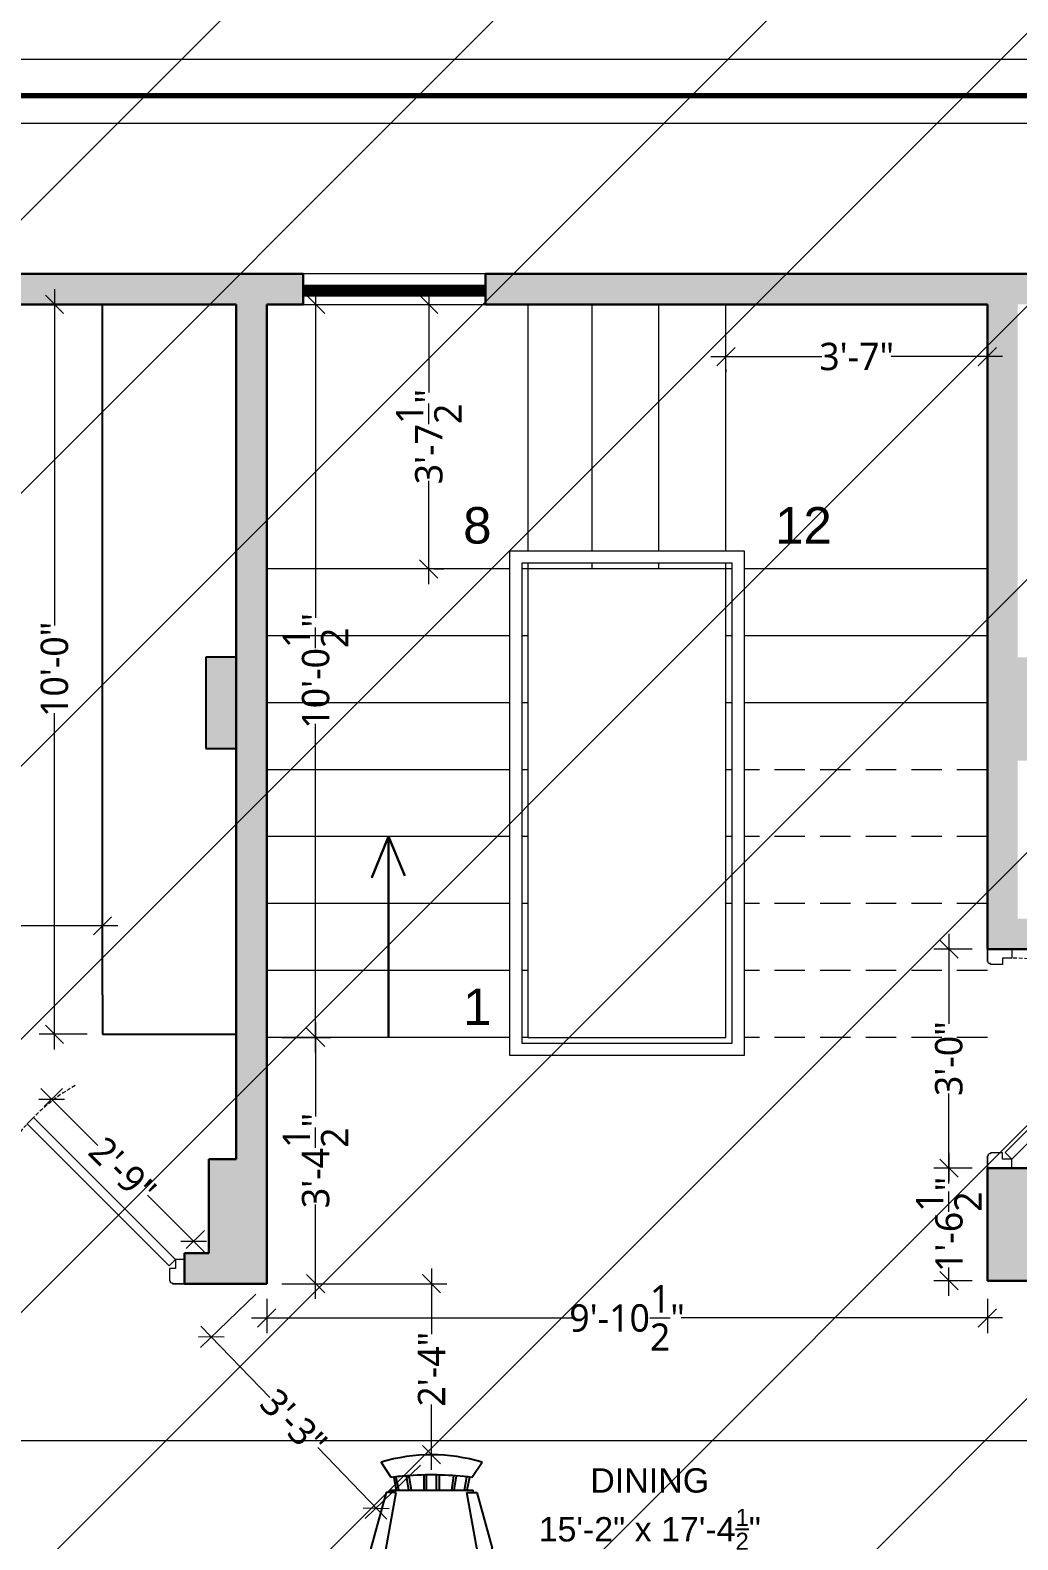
# Model space of a CAD drawing. Header units: inches. Extents: x -179 to 4134, y -2155 to 815.
# Drawn here: x 336.4 to 498.8, y -555.7 to -307.5 of the extents above; entities that cross this region are included whole.
import ezdxf

# ---------------------------------------------------------------- set-up
doc = ezdxf.new("R2010")
doc.units = ezdxf.units.IN
doc.header["$LTSCALE"] = 5
doc.linetypes.add('DASHED', pattern=[0.75, 0.5, -0.25])
doc.linetypes.add('HIDDEN', pattern=[0.375, 0.25, -0.125])
for name, color, linetype, lineweight in [('DIM', 5, 'Continuous', 9), ('doors', 24, 'Continuous', 9), ('STEP', 25, 'Continuous', 15), ('text', 7, 'Continuous', 5), ('title', 7, 'Continuous', 5), ('wall', 7, 'Continuous', 30), ('wall hatch', 252, 'Continuous', 5), ('window', 162, 'Continuous', 9)]:
    doc.layers.add(name, color=color, linetype=linetype, lineweight=lineweight)
doc.layers.add('FURNITURE', color=8, linetype='Continuous')
doc.styles.add('irfan', font='trebuc.ttf')
doc.styles.add('KARUN', font='arial.ttf')
doc.dimstyles.new('IRFAN', dxfattribs={"dimtxt": 4.5, "dimasz": 3, "dimexe": 2.5, "dimexo": 2.5, "dimgap": 0.09, "dimtad": 0, "dimdec": 1, "dimzin": 3, "dimdsep": 46, "dimlunit": 4, "dimtxsty": 'irfan', "dimblk": 'OBLIQUE', "dimcen": 2, "dimdle": 2.5, "dimclrd": 251, "dimclre": 251, "dimclrt": 7, "dimadec": 0, "dimazin": 0, "dimtm": 1e-09, "dimtfac": 1, "dimtdec": 1, "dimtofl": 0, "dimtmove": 0, "dimatfit": 3, "dimfxl": 2, "dimtolj": 1, "dimtzin": 0, "dimlwd": 0, "dimlwe": -1, "dimarcsym": 0})

# ---------------------------------------------------------------- blocks, each defined once
blk = doc.blocks.new('d2')
at = {"layer": 'doors'}
blk.add_lwpolyline([(-25.9, 26.27), (-2.56, 2.94), (-1.5, 4), (-24.84, 27.34), (-25.9, 26.27)], dxfattribs=at)
blk.add_lwpolyline([(-36, 0), (-34, 0), (-36, 0), (-36, 4), (-34.5, 4), (-34.5, 2.5), (-33.5, 2.5), (-33.5, 0.5), (-33.62, 0.5), (-33.62, 0.38, -0.414214), (-33.88, 0.12), (-34, 0.12), (-34, 0)], format="xyb", dxfattribs=at)
blk.add_lwpolyline([(0, 4), (-1.5, 4), (-1.5, 2.5), (-2.5, 2.5), (-2.5, 0.5), (-2.38, 0.5), (-2.38, 0.38, 0.414214), (-2.12, 0.12), (-2, 0.12), (-2, 0), (0, 0), (-2, 0), (0, 0), (0, 4)], format="xyb", close=True, dxfattribs=at)
at = {"layer": 'doors', "color": 144, "linetype": 'HIDDEN', "ltscale": 0.5}
blk.add_arc((-1.5, 4), 33.03, 120, 182.6026, dxfattribs=at)
blk = doc.blocks.new('door')
at = {"layer": 'doors', "linetype": 'Continuous'}
blk.add_line((0, 0), (0, 0), dxfattribs=at)
at = {"layer": 'doors', "xscale": -1.166666666666717, "yscale": 1.166666666666717, "zscale": 1.166666666666717, "rotation": 270}
blk.add_blockref('d2', (0, 0), dxfattribs=at)
blk = doc.blocks.new('_Oblique')
at = {"color": 0, "linetype": 'ByBlock', "lineweight": -2}
blk.add_line((-0.5, -0.5), (0.5, 0.5), dxfattribs=at)
blk = doc.blocks.new('*D99')
at = {"layer": 'Defpoints', "color": 0, "transparency": 16777216}
for p in [(348.25, -352.56), (340.36, -472.56), (348.25, -472.56)]:
    blk.add_point(p, dxfattribs=at)
at = {"layer": 'DIM', "color": 251, "lineweight": 0, "ltscale": 0.25, "transparency": 16777216}
for p, q in [((340.36, -350.06), (340.36, -405.37)), ((340.36, -475.06), (340.36, -419.75))]:
    blk.add_line(p, q, dxfattribs=at)
at = {"layer": 'DIM', "color": 1, "ltscale": 0.25, "transparency": 16777216}
for p, q in [((345.75, -352.56), (337.86, -352.56)), ((345.75, -472.56), (337.86, -472.56))]:
    blk.add_line(p, q, dxfattribs=at)
at = {"layer": 'DIM', "color": 251, "linetype": 'ByBlock', "lineweight": 0, "transparency": 16777216, "xscale": 3, "yscale": 3, "zscale": 3}
for p, rotation in [((340.36, -352.56), 90.00000000000021), ((340.36, -472.56), 270.0000000000002)]:
    blk.add_blockref('_Oblique', p, dxfattribs=dict(at, rotation=rotation))
at = {"layer": 'DIM', "color": 1, "ltscale": 0.25, "transparency": 16777216, "insert": (340.36, -412.56), "char_height": 4.5, "attachment_point": 5, "rotation": 90, "style": 'irfan'}
blk.add_mtext('\\A1;10\'-0"', dxfattribs=at)
blk = doc.blocks.new('*D100')
at = {"layer": 'Defpoints', "color": 0, "transparency": 16777216}
for p in [(375.25, -513.56), (493.75, -513.56), (493.75, -519.19)]:
    blk.add_point(p, dxfattribs=at)
at = {"layer": 'DIM', "color": 1, "ltscale": 0.25, "transparency": 16777216}
for p, q in [((375.25, -516.06), (375.25, -521.69)), ((493.75, -516.06), (493.75, -521.69))]:
    blk.add_line(p, q, dxfattribs=at)
at = {"layer": 'DIM', "color": 251, "lineweight": 0, "ltscale": 0.25, "transparency": 16777216}
for p, q in [((372.75, -519.19), (425.58, -519.19)), ((496.25, -519.19), (443.42, -519.19))]:
    blk.add_line(p, q, dxfattribs=at)
at = {"layer": 'DIM', "color": 251, "linetype": 'ByBlock', "lineweight": 0, "transparency": 16777216, "xscale": 3, "yscale": 3, "zscale": 3, "rotation": 180}
blk.add_blockref('_Oblique', (375.25, -519.19), dxfattribs=at)
at = {"layer": 'DIM', "color": 251, "linetype": 'ByBlock', "lineweight": 0, "transparency": 16777216, "xscale": 3, "yscale": 3, "zscale": 3}
blk.add_blockref('_Oblique', (493.75, -519.19), dxfattribs=at)
at = {"layer": 'DIM', "color": 1, "ltscale": 0.25, "transparency": 16777216, "insert": (434.5, -519.19), "char_height": 4.5, "attachment_point": 5, "style": 'irfan'}
blk.add_mtext('\\A1;9\'-10{\\H1.000000x;\\S1/2;}"', dxfattribs=at)
blk = doc.blocks.new('*D101')
at = {"layer": 'Defpoints', "color": 0, "transparency": 16777216}
for p in [(450.75, -360.72), (493.75, -360.72), (493.75, -361.15)]:
    blk.add_point(p, dxfattribs=at)
at = {"layer": 'DIM', "color": 251, "lineweight": 0, "ltscale": 0.25, "transparency": 16777216}
for p, q in [((448.25, -361.15), (466.55, -361.15)), ((496.25, -361.15), (477.95, -361.15))]:
    blk.add_line(p, q, dxfattribs=at)
at = {"layer": 'DIM', "color": 1, "ltscale": 0.25, "transparency": 16777216}
for p, q in [((450.75, -363.22), (450.75, -363.65)), ((493.75, -363.22), (493.75, -363.65))]:
    blk.add_line(p, q, dxfattribs=at)
at = {"layer": 'DIM', "color": 251, "linetype": 'ByBlock', "lineweight": 0, "transparency": 16777216, "xscale": 3, "yscale": 3, "zscale": 3, "rotation": 180}
blk.add_blockref('_Oblique', (450.75, -361.15), dxfattribs=at)
at = {"layer": 'DIM', "color": 251, "linetype": 'ByBlock', "lineweight": 0, "transparency": 16777216, "xscale": 3, "yscale": 3, "zscale": 3}
blk.add_blockref('_Oblique', (493.75, -361.15), dxfattribs=at)
at = {"layer": 'DIM', "color": 1, "ltscale": 0.25, "transparency": 16777216, "insert": (472.25, -361.15), "char_height": 4.5, "attachment_point": 5, "style": 'irfan'}
blk.add_mtext('\\A1;3\'-7"', dxfattribs=at)
blk = doc.blocks.new('*D102')
at = {"layer": 'Defpoints', "color": 0, "transparency": 16777216}
for p in [(400.25, -352.56), (400.25, -396.06), (401.89, -396.06)]:
    blk.add_point(p, dxfattribs=at)
at = {"layer": 'DIM', "color": 251, "lineweight": 0, "ltscale": 0.25, "transparency": 16777216}
for p, q in [((401.89, -350.06), (401.89, -367.07)), ((401.89, -398.56), (401.89, -381.55))]:
    blk.add_line(p, q, dxfattribs=at)
at = {"layer": 'DIM', "color": 1, "ltscale": 0.25, "transparency": 16777216}
for p, q in [((402.75, -352.56), (404.39, -352.56)), ((402.75, -396.06), (404.39, -396.06))]:
    blk.add_line(p, q, dxfattribs=at)
at = {"layer": 'DIM', "color": 251, "linetype": 'ByBlock', "lineweight": 0, "transparency": 16777216, "xscale": 3, "yscale": 3, "zscale": 3}
for p, rotation in [((401.89, -352.56), 90.00000000000007), ((401.89, -396.06), 270.0000000000001)]:
    blk.add_blockref('_Oblique', p, dxfattribs=dict(at, rotation=rotation))
at = {"layer": 'DIM', "color": 1, "ltscale": 0.25, "transparency": 16777216, "insert": (401.89, -374.31), "char_height": 4.5, "attachment_point": 5, "rotation": 90, "style": 'irfan'}
blk.add_mtext('\\A1;3\'-7{\\H1.000000x;\\S1/2;}"', dxfattribs=at)
blk = doc.blocks.new('*D106')
at = {"layer": 'Defpoints', "color": 0, "transparency": 16777216}
for p in [(375.25, -473.06), (383.28, -473.06), (375.25, -513.56)]:
    blk.add_point(p, dxfattribs=at)
at = {"layer": 'DIM', "color": 251, "lineweight": 0, "ltscale": 0.25, "transparency": 16777216}
for p, q in [((383.28, -470.56), (383.28, -486.07)), ((383.28, -516.06), (383.28, -500.55))]:
    blk.add_line(p, q, dxfattribs=at)
at = {"layer": 'DIM', "color": 1, "ltscale": 0.25, "transparency": 16777216}
for p, q in [((377.75, -473.06), (385.78, -473.06)), ((377.75, -513.56), (385.78, -513.56))]:
    blk.add_line(p, q, dxfattribs=at)
at = {"layer": 'DIM', "color": 251, "linetype": 'ByBlock', "lineweight": 0, "transparency": 16777216, "xscale": 3, "yscale": 3, "zscale": 3}
for p, rotation in [((383.28, -473.06), 90), ((383.28, -513.56), 270)]:
    blk.add_blockref('_Oblique', p, dxfattribs=dict(at, rotation=rotation))
at = {"layer": 'DIM', "color": 1, "ltscale": 0.25, "transparency": 16777216, "insert": (383.28, -493.31), "char_height": 4.5, "attachment_point": 5, "rotation": 90, "style": 'irfan'}
blk.add_mtext('\\A1;3\'-4{\\H1.000000x;\\S1/2;}"', dxfattribs=at)
blk = doc.blocks.new('*D107')
at = {"layer": 'Defpoints', "color": 0, "transparency": 16777216}
for p in [(380.15, -352.56), (383.28, -352.56), (375.25, -473.06)]:
    blk.add_point(p, dxfattribs=at)
at = {"layer": 'DIM', "color": 251, "lineweight": 0, "ltscale": 0.25, "transparency": 16777216}
for p, q in [((383.28, -350.06), (383.28, -404.08)), ((383.28, -475.56), (383.28, -421.54))]:
    blk.add_line(p, q, dxfattribs=at)
at = {"layer": 'DIM', "color": 1, "ltscale": 0.25, "transparency": 16777216}
for p, q in [((382.65, -352.56), (385.78, -352.56)), ((377.75, -473.06), (385.78, -473.06))]:
    blk.add_line(p, q, dxfattribs=at)
at = {"layer": 'DIM', "color": 251, "linetype": 'ByBlock', "lineweight": 0, "transparency": 16777216, "xscale": 3, "yscale": 3, "zscale": 3}
for p, rotation in [((383.28, -352.56), 90), ((383.28, -473.06), 270)]:
    blk.add_blockref('_Oblique', p, dxfattribs=dict(at, rotation=rotation))
at = {"layer": 'DIM', "color": 1, "ltscale": 0.25, "transparency": 16777216, "insert": (383.28, -412.81), "char_height": 4.5, "attachment_point": 5, "rotation": 90, "style": 'irfan'}
blk.add_mtext('\\A1;10\'-0{\\H1.000000x;\\S1/2;}"', dxfattribs=at)
blk = doc.blocks.new('*D118')
at = {"layer": 'Defpoints', "color": 0, "transparency": 16777216}
for p in [(487.42, -494.56), (493.75, -494.56), (493.75, -513.06)]:
    blk.add_point(p, dxfattribs=at)
at = {"layer": 'DIM', "color": 251, "lineweight": 0, "ltscale": 0.25, "transparency": 16777216}
for p, q in [((487.42, -492.06), (487.42, -496.71)), ((487.42, -515.56), (487.42, -510.91))]:
    blk.add_line(p, q, dxfattribs=at)
at = {"layer": 'DIM', "color": 1, "ltscale": 0.25, "transparency": 16777216}
for p, q in [((491.25, -494.56), (484.92, -494.56)), ((491.25, -513.06), (484.92, -513.06))]:
    blk.add_line(p, q, dxfattribs=at)
at = {"layer": 'DIM', "color": 251, "linetype": 'ByBlock', "lineweight": 0, "transparency": 16777216, "xscale": 3, "yscale": 3, "zscale": 3}
for p, rotation in [((487.42, -494.56), 89.99999999994841), ((487.42, -513.06), 269.9999999999484)]:
    blk.add_blockref('_Oblique', p, dxfattribs=dict(at, rotation=rotation))
at = {"layer": 'DIM', "color": 1, "ltscale": 0.25, "transparency": 16777216, "insert": (487.42, -503.81), "char_height": 4.5, "attachment_point": 5, "rotation": 90, "style": 'irfan'}
blk.add_mtext('\\A1;1\'-6{\\H1.000000x;\\S1/2;}"', dxfattribs=at)
blk = doc.blocks.new('*D119')
at = {"layer": 'Defpoints', "color": 0, "transparency": 16777216}
for p in [(487.42, -458.56), (493.75, -458.56), (493.75, -494.56)]:
    blk.add_point(p, dxfattribs=at)
at = {"layer": 'DIM', "color": 251, "lineweight": 0, "ltscale": 0.25, "transparency": 16777216}
for p, q in [((487.42, -456.06), (487.42, -470.86)), ((487.42, -497.06), (487.42, -482.26))]:
    blk.add_line(p, q, dxfattribs=at)
at = {"layer": 'DIM', "color": 1, "ltscale": 0.25, "transparency": 16777216}
for p, q in [((491.25, -458.56), (484.92, -458.56)), ((491.25, -494.56), (484.92, -494.56))]:
    blk.add_line(p, q, dxfattribs=at)
at = {"layer": 'DIM', "color": 251, "linetype": 'ByBlock', "lineweight": 0, "transparency": 16777216, "xscale": 3, "yscale": 3, "zscale": 3}
for p, rotation in [((487.42, -458.56), 89.99999999994843), ((487.42, -494.56), 269.9999999999484)]:
    blk.add_blockref('_Oblique', p, dxfattribs=dict(at, rotation=rotation))
at = {"layer": 'DIM', "color": 1, "ltscale": 0.25, "transparency": 16777216, "insert": (487.42, -476.56), "char_height": 4.5, "attachment_point": 5, "rotation": 90, "style": 'irfan'}
blk.add_mtext('\\A1;3\'-0"', dxfattribs=at)
blk = doc.blocks.new('*D124')
at = {"layer": 'Defpoints', "color": 0, "transparency": 16777216}
for p in [(322.25, -539.32), (322.25, -552.67), (717.25, -552.67)]:
    blk.add_point(p, dxfattribs=at)
at = {"layer": 'DIM', "color": 1, "ltscale": 0.25, "transparency": 16777216}
for p, q in [((322.25, -550.17), (322.25, -536.82)), ((717.25, -550.17), (717.25, -536.82))]:
    blk.add_line(p, q, dxfattribs=at)
at = {"layer": 'DIM', "color": 251, "lineweight": 0, "ltscale": 0.25, "transparency": 16777216}
for p, q in [((319.75, -539.32), (510.79, -539.32)), ((719.75, -539.32), (528.71, -539.32))]:
    blk.add_line(p, q, dxfattribs=at)
at = {"layer": 'DIM', "color": 251, "linetype": 'ByBlock', "lineweight": 0, "transparency": 16777216, "xscale": 3, "yscale": 3, "zscale": 3, "rotation": 180.0000000000001}
blk.add_blockref('_Oblique', (322.25, -539.32), dxfattribs=at)
at = {"layer": 'DIM', "color": 251, "linetype": 'ByBlock', "lineweight": 0, "transparency": 16777216, "xscale": 3, "yscale": 3, "zscale": 3}
blk.add_blockref('_Oblique', (717.25, -539.32), dxfattribs=at)
at = {"layer": 'DIM', "color": 1, "ltscale": 0.25, "transparency": 16777216, "insert": (519.75, -539.32), "char_height": 4.5, "attachment_point": 5, "style": 'irfan'}
blk.add_mtext('\\A1;32\'-11"', dxfattribs=at)
blk = doc.blocks.new('*D132')
at = {"layer": 'Defpoints', "color": 0, "transparency": 16777216}
for p in [(375.25, -513.56), (402.35, -541.67), (393.25, -550.45)]:
    blk.add_point(p, dxfattribs=at)
at = {"layer": 'DIM', "color": 251, "ltscale": 0.25, "transparency": 16777216}
for p, q in [((373.45, -515.29), (364.35, -524.07)), ((400.55, -543.41), (391.45, -552.18))]:
    blk.add_line(p, q, dxfattribs=at)
at = {"layer": 'DIM', "color": 251, "lineweight": 0, "ltscale": 0.25, "transparency": 16777216}
for p, q in [((364.41, -520.53), (375.74, -532.29)), ((394.99, -552.25), (383.66, -540.5))]:
    blk.add_line(p, q, dxfattribs=at)
at = {"layer": 'DIM', "color": 251, "linetype": 'ByBlock', "lineweight": 0, "transparency": 16777216, "xscale": 3, "yscale": 3, "zscale": 3}
for p, rotation in [((366.15, -522.33), 133.9490432139865), ((393.25, -550.45), 313.9490432139865)]:
    blk.add_blockref('_Oblique', p, dxfattribs=dict(at, rotation=rotation))
at = {"layer": 'DIM', "color": 7, "ltscale": 0.25, "transparency": 16777216, "insert": (379.7, -536.39), "char_height": 4.5, "attachment_point": 5, "rotation": 313.949, "style": 'irfan'}
blk.add_mtext('\\A1;3\'-3"', dxfattribs=at)
blk = doc.blocks.new('Chair - Rocking')
at = {"linetype": 'Continuous'}
for p, q in [((-8, -4.5), (-10, -1.5)), ((8, -4.5), (10, -1.5)), ((-7.5, -4.5), (-7, -7)), ((-6.5, -7), (-7.02225, -4.43)), ((-4.5, -7), (-4.96674, -4.19951)), ((-4, -7), (-4.40532, -4.16272)), ((-1.5, -4.05012), (-1.5, -7)), ((-1, -7), (-1, -4.05012)), ((1, -7), (1, -4.04655)), ((1.5, -4.05012), (1.5, -7)), ((4, -7), (4.40187, -4.18694)), ((4.5, -7), (4.96761, -4.19437)), ((6.5, -7), (7, -4.4057)), ((7.5, -4.5), (7, -7)), ((-9, -7.5), (-12, -18.49999)), ((-7, -7.5), (-9, -7.5)), ((-9, -18.49999), (-7, -7.5)), ((-8.23428, -6.99939), (-8.3093, -7.47958)), ((-8.23041, -7), (8.23915, -7)), ((7, -7.5), (9, -7.5)), ((9, -18.49999), (7, -7.5)), ((8.31071, -7.48854), (8.23449, -7.00073)), ((9, -7.5), (12, -18.49999)), ((-10.36644, -20.64523), (-10.5, -21.49999)), ((10.5, -21.49999), (10.3575, -20.58798)), ((-9, -22.49999), (-9.5, -26.49999)), ((0, -22.49999), (-9.5, -22.49999)), ((-8, -26.49999), (-7.5, -22.49999)), ((0, -22.49999), (9.5, -22.49999)), ((8, -26.49999), (7.5, -22.49999)), ((9, -22.49999), (9.5, -26.49999)), ((-9.5, -26.49999), (-8, -26.49999)), ((9.5, -26.49999), (8, -26.49999))]:
    blk.add_line(p, q, dxfattribs=at)
for centre, radius, start, end in [((0, -34.08333), 34.08333, 72.93847, 107.0615), ((0, -68.25004), 64.25, 93.92211, 97.15267), ((0, -68.25004), 64.25, 82.84733, 93.92211), ((-10.5, -18.99999), 1.58114, 161.5651, 18.43495), ((10.5, -18.99999), 1.58114, 161.5651, 18.43495), ((-9.5, -21.49999), 1, 180, 270), ((9.5, -21.49999), 1, 270, 0)]:
    blk.add_arc(centre, radius, start, end, dxfattribs=at)
blk = doc.blocks.new('*D154')
at = {"layer": 'Defpoints', "color": 0, "transparency": 16777216}
for p in [(375.25, -513.56), (402.35, -541.67), (402.35, -541.67)]:
    blk.add_point(p, dxfattribs=at)
at = {"layer": 'DIM', "color": 251, "lineweight": 0, "ltscale": 0.25, "transparency": 16777216}
for p, q in [((402.35, -511.06), (402.35, -521.84)), ((402.35, -544.17), (402.35, -533.39))]:
    blk.add_line(p, q, dxfattribs=at)
at = {"layer": 'DIM', "color": 251, "ltscale": 0.25, "transparency": 16777216}
for p, q in [((377.75, -513.56), (404.85, -513.56)), ((404.85, -541.67), (404.85, -541.67))]:
    blk.add_line(p, q, dxfattribs=at)
at = {"layer": 'DIM', "color": 251, "linetype": 'ByBlock', "lineweight": 0, "transparency": 16777216, "xscale": 3, "yscale": 3, "zscale": 3}
for p, rotation in [((402.35, -513.56), 90), ((402.35, -541.67), 270)]:
    blk.add_blockref('_Oblique', p, dxfattribs=dict(at, rotation=rotation))
at = {"layer": 'DIM', "color": 7, "ltscale": 0.25, "transparency": 16777216, "insert": (402.35, -527.62), "char_height": 4.5, "attachment_point": 5, "rotation": 90, "style": 'irfan'}
blk.add_mtext('\\A1;2\'-4"', dxfattribs=at)
blk = doc.blocks.new('*D156')
at = {"layer": 'Defpoints', "color": 0, "transparency": 16777216}
for p in [(336.91, -486.22), (363.23, -506.58), (360.25, -509.56)]:
    blk.add_point(p, dxfattribs=at)
at = {"layer": 'DIM', "color": 251, "lineweight": 0, "ltscale": 0.25, "transparency": 16777216}
for p, q in [((338.12, -481.48), (347.47, -490.83)), ((365, -508.35), (355.64, -499))]:
    blk.add_line(p, q, dxfattribs=at)
at = {"layer": 'DIM', "color": 251, "ltscale": 0.25, "transparency": 16777216}
for p, q in [((338.68, -484.45), (341.66, -481.48)), ((362.02, -507.79), (365, -504.82))]:
    blk.add_line(p, q, dxfattribs=at)
at = {"layer": 'DIM', "color": 251, "linetype": 'ByBlock', "lineweight": 0, "transparency": 16777216, "xscale": 3, "yscale": 3, "zscale": 3}
for p, rotation in [((339.89, -483.25), 134.9999999999999), ((363.23, -506.58), 314.9999999999999)]:
    blk.add_blockref('_Oblique', p, dxfattribs=dict(at, rotation=rotation))
at = {"layer": 'DIM', "color": 7, "ltscale": 0.25, "transparency": 16777216, "insert": (351.56, -494.92), "char_height": 4.5, "attachment_point": 5, "rotation": 315, "style": 'irfan'}
blk.add_mtext('\\A1;2\'-9"', dxfattribs=at)
blk = doc.blocks.new('*D165')
at = {"layer": 'Defpoints', "color": 0, "transparency": 16777216}
for p in [(348.25, -454.72), (292.25, -463.06), (348.25, -463.06)]:
    blk.add_point(p, dxfattribs=at)
at = {"layer": 'DIM', "color": 251, "ltscale": 0.25, "transparency": 16777216}
for p, q in [((292.25, -460.56), (292.25, -452.22)), ((348.25, -460.56), (348.25, -452.22))]:
    blk.add_line(p, q, dxfattribs=at)
at = {"layer": 'DIM', "color": 251, "lineweight": 0, "ltscale": 0.25, "transparency": 16777216}
for p, q in [((289.75, -454.72), (314.42, -454.72)), ((350.75, -454.72), (326.08, -454.72))]:
    blk.add_line(p, q, dxfattribs=at)
at = {"layer": 'DIM', "color": 251, "linetype": 'ByBlock', "lineweight": 0, "transparency": 16777216, "xscale": 3, "yscale": 3, "zscale": 3, "rotation": 180}
blk.add_blockref('_Oblique', (292.25, -454.72), dxfattribs=at)
at = {"layer": 'DIM', "color": 251, "linetype": 'ByBlock', "lineweight": 0, "transparency": 16777216, "xscale": 3, "yscale": 3, "zscale": 3}
blk.add_blockref('_Oblique', (348.25, -454.72), dxfattribs=at)
at = {"layer": 'DIM', "color": 7, "lineweight": -2, "ltscale": 0.25, "transparency": 16777216, "insert": (320.25, -454.72), "char_height": 4.5, "attachment_point": 5, "style": 'irfan'}
blk.add_mtext('\\A1;4\'-8"', dxfattribs=at)

msp = doc.modelspace()

# ---------------------------------------------------------------- hatches: boundary and pattern name
at = {"lineweight": 15, "ltscale": 0.25, "transparency": 33554687}
h = msp.add_hatch(dxfattribs=at)
h.set_pattern_fill('ANSI31', color=256, scale=10)
h.paths.add_polyline_path([(-179.41, 814.5), (2097.9, 814.5), (2097.9, -2154.98), (-179.41, -2154.98)])
at = {"layer": 'wall hatch', "ltscale": 0.25}
h = msp.add_hatch(color=256, dxfattribs=at)
h.dxf.hatch_style = 1
h.paths.add_polyline_path([(381.25, -347.56), (296.25, -347.56), (296.25, -352.56), (370.25, -352.56), (370.25, -493.06), (365.75, -493.06), (365.75, -508.56), (361.75, -508.56), (361.75, -513.56), (375.25, -513.56), (375.25, -352.56), (381.25, -352.56)])
h = msp.add_hatch(color=256, dxfattribs=at)
h.dxf.hatch_style = 1
h.paths.add_polyline_path([(512.75, -347.56), (411.25, -347.56), (411.25, -352.56), (493.75, -352.56), (493.75, -458.56), (555.75, -458.56), (555.75, -434.06), (550.75, -434.06), (550.75, -453.56), (498.75, -453.56), (498.75, -427.56), (503.75, -427.56), (503.75, -410.56), (498.75, -410.56), (498.75, -352.56), (512.75, -352.56)])
at = {"layer": 'wall hatch', "lineweight": -2, "ltscale": 0.25}
h = msp.add_hatch(color=256, dxfattribs=at)
h.dxf.hatch_style = 1
h.paths.add_polyline_path([(365.25, -410.56), (365.25, -425.56), (370.25, -425.56), (370.25, -410.56)])
at = {"layer": 'wall hatch', "ltscale": 0.25}
h = msp.add_hatch(color=256, dxfattribs=at)
h.dxf.hatch_style = 1
h.paths.add_polyline_path([(503.75, -494.56), (498.75, -494.56), (493.75, -494.56), (493.75, -513.06), (626.75, -513.06), (717.25, -513.06), (717.25, -543.31), (717.25, -549.31), (722.25, -549.31), (722.25, -508.56), (689.75, -508.56), (689.75, -459.81), (684.75, -459.81), (684.75, -497.56), (678.75, -497.56), (678.75, -508.56), (503.75, -508.56)])

# ---------------------------------------------------------------- linework, layer by layer
at = {"color": 25, "ltscale": 0.25}
for p, q in [((348.25, -466.06), (348.25, -472.56)), ((348.25, -472.56), (370.25, -472.56))]:
    msp.add_line(p, q, dxfattribs=at)
at = {"layer": 'STEP', "ltscale": 0.2}
for p, q in [((418.25, -393.06), (418.25, -352.56)), ((428.75, -393.06), (428.75, -352.56)), ((439.75, -393.06), (439.75, -352.56)), ((450.75, -393.06), (450.75, -352.56)), ((415.25, -396.06), (375.25, -396.06)), ((418.25, -396.06), (417.25, -396.06)), ((418.25, -396.06), (418.25, -395.06)), ((450.75, -396.06), (418.25, -396.06)), ((418.25, -473.06), (418.25, -396.06)), ((428.75, -396.06), (428.75, -395.06)), ((439.75, -396.06), (439.75, -395.06)), ((450.75, -396.06), (450.75, -395.06)), ((451.75, -396.06), (450.75, -396.06)), ((450.75, -473.06), (450.75, -396.06)), ((493.75, -396.06), (453.75, -396.06)), ((415.25, -407.06), (375.25, -407.06)), ((418.25, -407.06), (417.25, -407.06)), ((451.75, -407.06), (450.75, -407.06)), ((493.75, -407.06), (453.75, -407.06)), ((415.25, -418.06), (375.25, -418.06)), ((418.25, -418.06), (417.25, -418.06)), ((451.75, -418.06), (450.75, -418.06)), ((493.75, -418.06), (453.75, -418.06)), ((415.25, -429.06), (375.25, -429.06)), ((418.25, -429.06), (417.25, -429.06)), ((451.75, -429.06), (450.75, -429.06)), ((415.25, -440.06), (375.25, -440.06)), ((418.25, -440.06), (417.25, -440.06)), ((451.75, -440.06), (450.75, -440.06)), ((415.25, -451.06), (375.25, -451.06)), ((418.25, -451.06), (417.25, -451.06)), ((451.75, -451.06), (450.75, -451.06)), ((415.25, -462.06), (375.25, -462.06)), ((418.25, -462.06), (417.25, -462.06)), ((415.25, -473.06), (375.25, -473.06)), ((418.25, -473.06), (417.25, -473.06)), ((418.25, -473.06), (450.75, -473.06))]:
    msp.add_line(p, q, dxfattribs=at)
at = {"layer": 'STEP', "linetype": 'DASHED', "ltscale": 2}
for p, q in [((493.75, -429.06), (453.75, -429.06)), ((493.75, -440.06), (453.75, -440.06)), ((493.75, -451.06), (453.75, -451.06)), ((493.75, -462.06), (453.75, -462.06)), ((493.75, -473.06), (453.75, -473.06))]:
    msp.add_line(p, q, dxfattribs=at)
at = {"layer": 'STEP', "color": 142, "ltscale": 0.2}
for points in [[(453.75, -476.06), (415.25, -476.06), (415.25, -393.06), (453.75, -393.06)], [(451.75, -474.06), (417.25, -474.06), (417.25, -395.06), (451.75, -395.06)]]:
    msp.add_lwpolyline(points, close=True, dxfattribs=at)
at = {"layer": 'title'}
for points in [[(915.51, -930.3), (915.51, -312.31), (41.49, -312.31), (41.49, -930.3)], [(904.99, -322.83), (52.01, -322.83), (52.01, -918.41), (904.99, -918.41)]]:
    msp.add_lwpolyline(points, close=True, dxfattribs=at)
at = {"layer": 'title', "color": 7, "linetype": 'Continuous', "const_width": 0.902}
msp.add_lwpolyline([(909.57, -318.25), (47.42, -318.25), (47.42, -924.37), (909.57, -924.37)], close=True, dxfattribs=at)
at = {"layer": 'wall', "ltscale": 0.25}
for p, q in [((381.25, -347.56), (296.25, -347.56)), ((381.25, -352.56), (381.25, -347.56)), ((512.75, -347.56), (411.25, -347.56)), ((411.25, -352.56), (411.25, -347.56)), ((370.25, -352.56), (296.25, -352.56)), ((370.25, -493.06), (370.25, -352.56)), ((381.25, -352.56), (375.25, -352.56)), ((375.25, -513.56), (375.25, -352.56)), ((493.75, -352.56), (411.25, -352.56)), ((493.75, -458.56), (493.75, -352.56)), ((555.75, -458.56), (493.75, -458.56)), ((370.25, -493.06), (365.75, -493.06)), ((365.75, -508.56), (365.75, -493.06)), ((498.75, -494.56), (493.75, -494.56)), ((493.75, -513.06), (493.75, -494.56)), ((503.75, -494.56), (498.75, -494.56)), ((361.75, -513.56), (361.75, -508.56)), ((361.75, -508.56), (365.75, -508.56)), ((375.25, -513.56), (361.75, -513.56)), ((626.75, -513.06), (493.75, -513.06))]:
    msp.add_line(p, q, dxfattribs=at)
at = {"layer": 'wall', "color": 25, "lineweight": -2, "ltscale": 0.25}
msp.add_line((348.25, -466.06), (348.25, -352.56), dxfattribs=at)
at = {"layer": 'wall', "lineweight": -2, "ltscale": 0.25}
for p, q in [((370.25, -410.56), (365.25, -410.56)), ((365.25, -410.56), (365.25, -425.56)), ((370.25, -418.06), (370.25, -410.56)), ((365.25, -425.56), (370.25, -425.56))]:
    msp.add_line(p, q, dxfattribs=at)
at = {"layer": 'wall', "ltscale": 0.25}
msp.add_lwpolyline([(395.25, -473.06), (395.25, -440.06), (392.56, -446.76), (395.25, -440.06), (397.95, -446.52)], dxfattribs=at)
at = {"layer": 'window', "color": 29, "ltscale": 0.25}
for p, q in [((411.25, -347.56), (381.25, -347.56)), ((381.25, -352.56), (411.25, -352.56))]:
    msp.add_line(p, q, dxfattribs=at)
at = {"layer": 'window', "color": 5, "ltscale": 0.25, "const_width": 2}
msp.add_lwpolyline([(411.25, -350.31), (381.25, -350.31)], dxfattribs=at)

# ---------------------------------------------------------------- block references
at = {"layer": 'doors', "linetype": 'ByBlock', "lineweight": 0, "xscale": -0.8571428571562606, "yscale": 0.8571428571562606, "zscale": 0.8571428571562606}
for p, rotation in [((493.75, -494.56), 180), ((361.75, -513.56), 270)]:
    msp.add_blockref('door', p, dxfattribs=dict(at, rotation=rotation))
at = {"layer": 'FURNITURE', "xscale": 0.8300351359969377, "yscale": 0.8300351359969377, "zscale": 0.8300351359969377}
msp.add_blockref('Chair - Rocking', (402.35, -541.67), dxfattribs=at)

# ---------------------------------------------------------------- texts
at = {"layer": 'DIM', "lineweight": 25, "insert": (469.9, -557.29), "char_height": 4, "width": 63.3424, "attachment_point": 9, "style": 'KARUN'}
msp.add_mtext('\\A1;\\pxqc,t7,10;DINING\\P15\'-2" x 17\'-4{\\H0.7x;\\S1/2;}"', dxfattribs=at)
at = {"layer": 'text', "color": 6, "style": 'KARUN'}
for s, p in [('8', (407.55, -391.88)), ('12', (458.84, -391.88)), ('1', (407.55, -471.03))]:
    msp.add_text(s, height=6, dxfattribs=at).set_placement(p)

# ---------------------------------------------------------------- dimensions: what is measured, and where the dimension line sits
at = {"layer": 'DIM', "ltscale": 0.25}
for p1, p2, distance, override, picture, middle in [((348.25, -352.56), (348.25, -472.56), -7.89, {"dimpost": '\\X', "dimclre": 1, "dimclrt": 1}, '*D99', (340.36, -412.56)), ((400.25, -352.56), (400.25, -396.06), 1.64, {"dimpost": '\\X', "dimclre": 1, "dimclrt": 1}, '*D102', (401.89, -374.31)), ((450.75, -360.72), (493.75, -360.72), -0.43, {"dimpost": '\\X', "dimclre": 1, "dimclrt": 1}, '*D101', (472.25, -361.15)), ((375.25, -513.56), (375.25, -473.06), -8.03, {"dimpost": '\\X', "dimclre": 1, "dimclrt": 1}, '*D106', (383.28, -493.31)), ((493.75, -513.06), (493.75, -494.56), 6.33, {"dimpost": '\\X', "dimclre": 1, "dimclrt": 1}, '*D118', (487.42, -503.81)), ((375.2504, -513.558), (402.354, -541.6746), -12.6434, {"dimpost": '\\X'}, '*D132', (379.6995, -536.391)), ((375.25, -513.56), (493.75, -513.56), -5.63, {"dimpost": '\\X', "dimclre": 1, "dimclrt": 1}, '*D100', (434.5, -519.19))]:
    dim = msp.add_aligned_dim(p1=p1, p2=p2, distance=distance, dimstyle='IRFAN', override=override, dxfattribs=at)
    dim.commit()
    dim.dimension.update_dxf_attribs({"geometry": picture, "text_midpoint": middle})
for base, p1, p2, override, picture, middle in [((383.28, -352.56), (375.25, -473.06), (380.15, -352.56), {"dimpost": '\\X', "dimclre": 1, "dimclrt": 1}, '*D107', (383.28, -412.81)), ((487.42, -458.56), (493.75, -494.56), (493.75, -458.56), {"dimpost": '\\X', "dimclre": 1, "dimclrt": 1, "dimtmove": 1}, '*D119', (487.42, -476.56))]:
    dim = msp.add_linear_dim(base=base, p1=p1, p2=p2, angle=270, dimstyle='IRFAN', override=override, dxfattribs=at)
    dim.commit()
    dim.dimension.update_dxf_attribs({"geometry": picture, "text_midpoint": middle})
at = {"layer": 'DIM', "lineweight": -2, "ltscale": 0.25}
dim = msp.add_linear_dim(base=(348.25, -454.72), p1=(292.25, -463.06), p2=(348.25, -463.06), dimstyle='IRFAN', override={"dimpost": '\\X'}, dxfattribs=at)
dim.commit()
dim.dimension.update_dxf_attribs({"geometry": '*D165', "text_midpoint": (320.25, -454.72)})
at = {"layer": 'DIM', "color": 25, "ltscale": 0.25}
dim = msp.add_aligned_dim(p1=(336.91, -486.22), p2=(360.25, -509.56), distance=4.21, dimstyle='IRFAN', override={"dimpost": '\\X'}, dxfattribs=at)
dim.commit()
dim.dimension.update_dxf_attribs({"geometry": '*D156', "text_midpoint": (351.56, -494.92)})
dim = msp.add_linear_dim(base=(402.35, -541.67), p1=(375.25, -513.56), p2=(402.35, -541.67), angle=90, dimstyle='IRFAN', override={"dimpost": '\\X'}, dxfattribs=at)
dim.commit()
dim.dimension.update_dxf_attribs({"geometry": '*D154', "text_midpoint": (402.35, -527.62)})
at = {"layer": 'DIM', "ltscale": 0.25}
dim = msp.add_linear_dim(base=(322.25, -539.32), p1=(717.25, -552.67), p2=(322.25, -552.67), angle=180, dimstyle='IRFAN', override={"dimpost": '\\X', "dimclre": 1, "dimclrt": 1}, dxfattribs=at)
dim.commit()
dim.dimension.update_dxf_attribs({"geometry": '*D124', "text_midpoint": (519.75, -539.32), "dimtype": 161})

doc.saveas('drawing.dxf')
